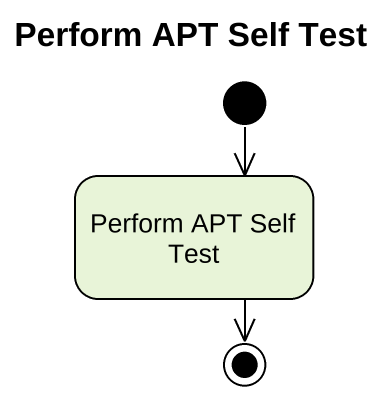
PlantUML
@startuml
title Perform APT Self Test
hide empty description
state "Perform APT Self Test" as Perform_APT_Self_Test
[*] --> Perform_APT_Self_Test
Perform_APT_Self_Test --> [*]
@enduml
